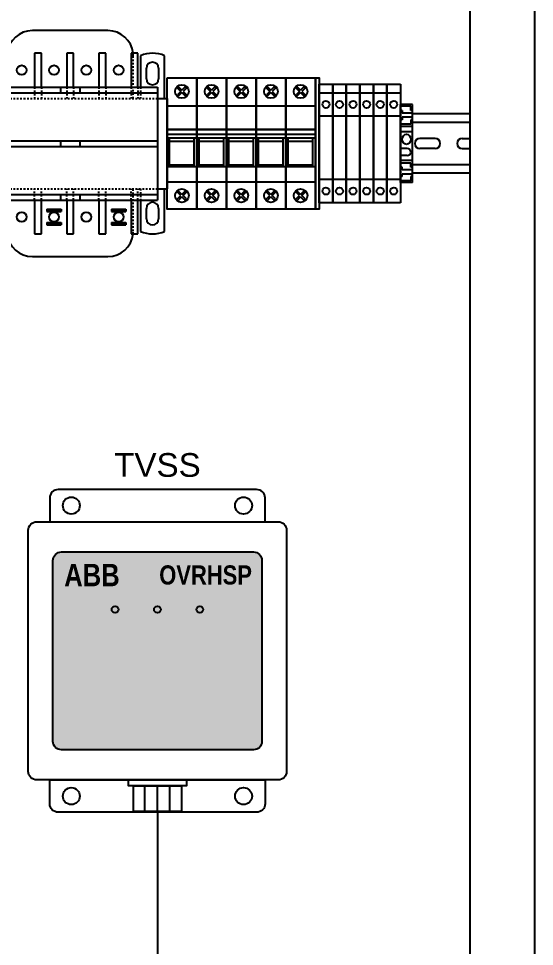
# Model space of a CAD drawing. Header units: millimetres. Extents: x 0 to 840, y -1485 to 297.
# Drawn here: x 92.8 to 123.2, y -1003.9 to -949.2 of the extents above; entities that cross this region are included whole.
import ezdxf

# ---------------------------------------------------------------- set-up
doc = ezdxf.new("R2010")
doc.units = ezdxf.units.MM
doc.linetypes.add('HIDDEN', pattern=[0.2, 0.1, -0.1])
doc.layers.add('DEFAULT_2', color=8, linetype='HIDDEN')
doc.styles.get("Standard").update_dxf_attribs({"font": 'arial.ttf'})

# ---------------------------------------------------------------- blocks, each defined once
blk = doc.blocks.new('BORNE SECCIONABLE')
for p, q in [((-0.4, 0), (-0.4, 7)), ((-0.4, 7), (0.4, 7)), ((0.4, 7), (0.4, 0)), ((-0.4, 6.5), (0.4, 6.5)), ((0.4, 5.111), (-0.4, 5.111)), ((-0.4, 1.389), (0.4, 1.389)), ((0.4, 0), (-0.4, 0))]:
    blk.add_line(p, q)
for centre in [(0, 5.806), (0, 0.694)]:
    blk.add_circle(centre, 0.208)
blk = doc.blocks.new('TOPE JXBs-BF')
for p, q in [((-0.35, 0), (-0.35, 4.6)), ((0.35, 4.6), (-0.35, 4.6)), ((0.35, 4.6), (-0.35, 4.6)), ((0.25, 4.5), (-0.35, 4.5)), ((0.25, 4.25), (0.25, 4.5)), ((0.35, 0), (0.35, 4.6)), ((-0.25, 4.25), (-0.35, 4.25)), ((-0.25, 4.25), (-0.25, 4.1)), ((0.35, 4.1), (-0.25, 4.1)), ((0.35, 3.85), (-0.25, 3.85)), ((-0.25, 3.85), (-0.25, 3.7)), ((0.35, 4.25), (0.25, 4.25)), ((-0.25, 3.7), (-0.35, 3.7)), ((0.25, 3.45), (-0.35, 3.45)), ((0.35, 3.3), (-0.35, 3.3)), ((0.35, 3.7), (0.25, 3.7)), ((0.25, 3.7), (0.25, 3.45)), ((0.35, 3), (-0.35, 3)), ((0.05, 2), (-0.35, 2)), ((0.05, 1.6), (-0.35, 1.6)), ((0.35, 1.3), (-0.35, 1.3)), ((0.25, 1.15), (-0.35, 1.15)), ((0.25, 0.9), (0.25, 1.15)), ((-0.25, 0.9), (-0.35, 0.9)), ((-0.25, 0.75), (-0.25, 0.9)), ((0.35, 0.75), (-0.25, 0.75)), ((0.35, 0.9), (0.25, 0.9)), ((-0.25, 0.35), (-0.35, 0.35)), ((0.25, 0.1), (-0.35, 0.1)), ((0.35, 0), (-0.35, 0)), ((0.35, 0.5), (-0.25, 0.5)), ((-0.25, 0.35), (-0.25, 0.5)), ((0.35, 0.35), (0.25, 0.35)), ((0.25, 0.35), (0.25, 0.1))]:
    blk.add_line(p, q)
blk.add_arc((0.05, 1.8), 0.2, 270, 90)
blk.add_ellipse((0, 2.55), major_axis=(0, -0.3), ratio=0.833333)
blk = doc.blocks.new('Fusible PMF')
for p, q in [((-0.317, 7.197), (-0.071, 6.95)), ((-0.247, 7.267), (0, 7.021)), ((0.197, 7.218), (0, 7.021)), ((0.268, 7.147), (0.071, 6.95)), ((0.197, 7.218), (0.268, 7.147)), ((-0.071, 6.95), (-0.268, 6.753)), ((-0.268, 6.753), (-0.197, 6.682)), ((0, 6.879), (-0.197, 6.682)), ((0, 6.879), (0.247, 6.632)), ((0.071, 6.95), (0.318, 6.703)), ((0, 0.871), (0.247, 1.118)), ((-0.317, 0.553), (-0.071, 0.8)), ((-0.268, 0.997), (-0.197, 1.068)), ((-0.071, 0.8), (-0.268, 0.997)), ((-0.247, 0.483), (0, 0.729)), ((0, 0.871), (-0.197, 1.068)), ((0.197, 0.532), (0, 0.729)), ((0.071, 0.8), (0.318, 1.047)), ((0.268, 0.603), (0.071, 0.8)), ((0.197, 0.532), (0.268, 0.603))]:
    blk.add_line(p, q)
at = {"color": 4}
for p, q in [((0.875, 4.4), (-0.875, 4.4)), ((0.875, 4.2), (-0.875, 4.2)), ((-0.725, 2.5), (-0.725, 4.2)), ((0.725, 4), (-0.725, 4)), ((0.725, 2.5), (0.725, 4.2)), ((0.875, 2.5), (-0.875, 2.5)), ((0.725, 2.6), (-0.725, 2.6))]:
    blk.add_line(p, q, dxfattribs=at)
blk.add_lwpolyline([(-0.875, 7.75), (0.875, 7.75), (0.875, 0), (-0.875, 0)], close=True)
at = {"color": 5}
blk.add_lwpolyline([(-0.875, 6.1), (0.875, 6.1), (0.875, 4.7), (-0.875, 4.7)], close=True, dxfattribs=at)
at = {"color": 4}
blk.add_lwpolyline([(-0.875, 4.7), (0.875, 4.7), (0.875, 1.6), (-0.875, 1.6)], close=True, dxfattribs=at)
for centre in [(0, 6.95), (0, 0.8)]:
    blk.add_circle(centre, 0.4)
blk = doc.blocks.new('OVRHSP60-60-P')
blk.add_hatch(color=253).paths.add_polyline_path([(5.664, 3.684, 0.414214), (6.164, 4.184), (6.164, 14.866, 0.414214), (5.664, 15.366), (-5.664, 15.366, 0.414214), (-6.164, 14.866), (-6.164, 4.184, 0.414214), (-5.664, 3.684)])
h = blk.add_hatch(color=116)
h.paths.add_polyline_path([(-2.3, 11.967, 1), (-2.7, 11.967, 1)])
h.paths.add_polyline_path([(-0.2, 11.967, 1), (0.2, 11.967, 1)])
h.paths.add_polyline_path([(2.3, 11.967, 1), (2.7, 11.967, 1)])
for p, q in [((-0.738, 0.046), (-0.738, 1.565)), ((0, 0.046), (0, 1.565)), ((0.737, 0.046), (0.737, 1.565))]:
    blk.add_line(p, q)
at = {"color": 252}
for points in [[(-6.35, 17.145), (6.35, 17.145), (6.35, 18.55, 0.414214), (5.85, 19.05), (-5.85, 19.05, 0.414214), (-6.35, 18.55)], [(-6.35, 1.905), (6.35, 1.905), (6.35, 0.5, -0.414214), (5.85, 0), (-5.85, 0, -0.414214), (-6.35, 0.5)]]:
    blk.add_lwpolyline(points, format="xyb", close=True, dxfattribs=at)
for points in [[(-7.12, 17.145), (7.12, 17.145, -0.414214), (7.62, 16.645), (7.62, 2.405, -0.414214), (7.12, 1.905), (-7.12, 1.905, -0.414214), (-7.62, 2.405), (-7.62, 16.645, -0.414214)], [(-5.664, 15.366), (5.664, 15.366, -0.414214), (6.164, 14.866), (6.164, 4.184, -0.414214), (5.664, 3.684), (-5.664, 3.684, -0.414214), (-6.164, 4.184), (-6.164, 14.866, -0.414214)]]:
    blk.add_lwpolyline(points, format="xyb", close=True)
for points in [[(1.716, 1.905), (1.716, 1.565), (-1.716, 1.565), (-1.716, 1.905)], [(1.414, 1.565), (1.414, 0.046), (-1.414, 0.046), (-1.414, 1.565)]]:
    blk.add_lwpolyline(points, close=True)
for centre in [(-5.08, 18.1), (5.08, 18.1), (-5.08, 0.95), (5.08, 0.95)]:
    blk.add_circle(centre, 0.501, dxfattribs=at)
at = {"color": 116}
for centre in [(-2.5, 11.967), (0, 11.967), (2.5, 11.967)]:
    blk.add_circle(centre, 0.2, dxfattribs=at)
at = {"color": 1, "insert": (-3.863, 13.999), "char_height": 1.31935, "width": 5.35243, "attachment_point": 5}
blk.add_mtext('{\\fArial Narrow|b1|i0|c0|p34;ABB}', dxfattribs=at)
at = {"insert": (2.84, 13.999), "char_height": 1.13087, "width": 9.48619, "attachment_point": 5}
blk.add_mtext('{\\fArial Narrow|b1|i0|c0|p34;OVRHSP}', dxfattribs=at)
blk = doc.blocks.new('c0100e2a-F')
for p, q in [((2.229, 13.335), (-2.229, 13.335)), ((-5.572, 11.852), (-5.572, 9.334)), ((-4.143, 10.001), (-4.143, 11.852)), ((-4.001, 12.002), (-4.001, 10.001)), ((-3.6, 12.002), (-4.001, 12.002)), ((-3.6, 10.001), (-3.6, 12.002)), ((-2.1, 12.002), (-2.1, 10.001)), ((-1.7, 12.002), (-2.1, 12.002)), ((-1.7, 10.001), (-1.7, 12.002)), ((-0.2, 12.002), (-0.2, 10.001)), ((0.2, 12.002), (-0.2, 12.002)), ((0.2, 10.001), (0.2, 12.002)), ((1.7, 12.002), (1.7, 10.001)), ((2.1, 12.002), (1.7, 12.002)), ((2.1, 10.001), (2.1, 12.002)), ((3.6, 12.002), (3.6, 10.001)), ((4, 12.002), (3.6, 12.002)), ((4, 10.001), (4, 12.002)), ((4.143, 11.852), (4.143, 10.001)), ((5.572, 9.334), (5.572, 11.852)), ((-5.215, 10.492), (-5.215, 11.111)), ((-4.501, 11.111), (-4.501, 10.492)), ((4.501, 10.492), (4.501, 11.111)), ((5.215, 11.111), (5.215, 10.492)), ((-5.143, 10.001), (-5.143, 3.334)), ((-5.143, 10.001), (5.143, 10.001)), ((-0.571, 10.001), (-0.571, 9.668)), ((0.571, 10.001), (0.571, 9.668)), ((5.143, 10.001), (5.143, 3.334)), ((-5.715, 9.334), (-5.715, 4)), ((-5.715, 9.334), (-5.143, 9.334)), ((-5.143, 9.668), (5.143, 9.668)), ((5.143, 9.334), (5.715, 9.334)), ((5.715, 9.334), (5.715, 4)), ((-5.143, 6.834), (5.143, 6.834)), ((-0.571, 6.834), (-0.571, 6.501)), ((0.571, 6.834), (0.571, 6.501)), ((-5.143, 6.501), (5.143, 6.501)), ((-5.715, 4), (-5.143, 4)), ((-5.572, 4), (-5.572, 1.483)), ((5.143, 4), (5.715, 4)), ((5.572, 1.483), (5.572, 4)), ((-5.143, 3.667), (5.143, 3.667)), ((-5.143, 3.334), (5.143, 3.334)), ((-4.143, 1.483), (-4.143, 3.334)), ((-4.001, 3.334), (-4.001, 1.334)), ((-3.6, 1.334), (-3.6, 3.334)), ((-2.1, 3.334), (-2.1, 1.334)), ((-1.7, 1.334), (-1.7, 3.334)), ((-0.571, 3.667), (-0.571, 3.334)), ((-0.2, 3.334), (-0.2, 1.334)), ((0.2, 1.334), (0.2, 3.334)), ((0.571, 3.667), (0.571, 3.334)), ((1.7, 3.334), (1.7, 1.334)), ((2.1, 1.334), (2.1, 3.334)), ((3.6, 3.334), (3.6, 1.334)), ((4, 1.334), (4, 3.334)), ((4.143, 3.334), (4.143, 1.483)), ((-5.215, 2.224), (-5.215, 2.843)), ((-4.501, 2.843), (-4.501, 2.224)), ((-1.381, 2.793), (-0.524, 2.793)), ((-1.381, 2.793), (-1.381, 2.737)), ((-1.381, 2.779), (-0.524, 2.779)), ((-0.524, 2.793), (-0.524, 2.66)), ((2.429, 2.793), (3.286, 2.793)), ((2.429, 2.793), (2.429, 2.737)), ((2.429, 2.779), (3.286, 2.779)), ((3.286, 2.793), (3.286, 2.66)), ((4.501, 2.224), (4.501, 2.843)), ((5.215, 2.843), (5.215, 2.224)), ((-1.381, 2.722), (-0.524, 2.722)), ((-1.381, 2.722), (-1.381, 2.66)), ((-1.381, 2.688), (-0.524, 2.688)), ((-1.381, 2.674), (-0.524, 2.674)), ((-1.381, 2.66), (-0.524, 2.66)), ((2.429, 2.722), (3.286, 2.722)), ((2.429, 2.722), (2.429, 2.66)), ((2.429, 2.688), (3.286, 2.688)), ((2.429, 2.674), (3.286, 2.674)), ((2.429, 2.66), (3.286, 2.66)), ((-1.381, 2.007), (-0.524, 2.007)), ((-1.381, 2.007), (-1.381, 1.874)), ((-1.381, 1.993), (-0.524, 1.993)), ((-1.381, 1.979), (-0.524, 1.979)), ((-1.381, 1.946), (-0.524, 1.946)), ((-1.381, 1.888), (-0.524, 1.888)), ((-1.381, 1.874), (-0.524, 1.874)), ((-0.524, 2.007), (-0.524, 1.874)), ((2.429, 2.007), (3.286, 2.007)), ((2.429, 2.007), (2.429, 1.874)), ((2.429, 1.993), (3.286, 1.993)), ((2.429, 1.979), (3.286, 1.979)), ((2.429, 1.946), (3.286, 1.946)), ((2.429, 1.888), (3.286, 1.888)), ((2.429, 1.874), (3.286, 1.874)), ((3.286, 2.007), (3.286, 1.874)), ((-4.001, 1.334), (-3.6, 1.334)), ((-2.1, 1.334), (-1.7, 1.334)), ((-0.2, 1.334), (0.2, 1.334)), ((1.7, 1.334), (2.1, 1.334)), ((3.6, 1.334), (4, 1.334)), ((-2.229, 0), (2.229, 0))]:
    blk.add_line(p, q)
at = {"color": 40}
for centre in [(-2.858, 11.001), (-0.953, 11.001), (0.953, 11.001), (2.858, 11.001), (-2.858, 2.334), (-0.953, 2.334), (0.953, 2.334), (2.858, 2.334)]:
    blk.add_circle(centre, 0.286, dxfattribs=at)
for centre, radius, start, end in [((-2.229, 11.849), 1.486, 90, 174.1132), ((2.229, 11.849), 1.486, 5.8868, 90), ((-4.858, 10.216), 1.786, 66.4218, 113.5782), ((4.858, 10.216), 1.786, 66.4218, 113.5782), ((-4.858, 11.111), 0.357, 0, 180), ((4.858, 11.111), 0.357, 0, 180), ((-4.858, 10.492), 0.357, 180, 0), ((4.858, 10.492), 0.357, 180, 0), ((-4.858, 2.843), 0.357, 0, 180), ((4.858, 2.843), 0.357, 0, 180), ((-4.858, 2.224), 0.357, 180, 0), ((4.858, 2.224), 0.357, 180, 0), ((-4.858, 3.119), 1.786, 246.4218, 293.5782), ((-2.229, 1.486), 1.486, 185.8868, 270), ((2.229, 1.486), 1.486, 270, 354.1132), ((4.858, 3.119), 1.786, 246.4218, 293.5782)]:
    blk.add_arc(centre, radius, start, end)
at = {"layer": 'DEFAULT_2'}
for p, q in [((-3.715, 11.849), (-3.715, 9.334)), ((3.715, 9.334), (3.715, 11.849)), ((-4.143, 9.334), (-4.143, 10.001)), ((-4.001, 10.001), (-4.001, 9.334)), ((-3.6, 10.001), (-3.6, 9.334)), ((-2.1, 10.001), (-2.1, 9.334)), ((-1.7, 10.001), (-1.7, 9.334)), ((-0.2, 10.001), (-0.2, 9.334)), ((0.2, 10.001), (0.2, 9.334)), ((1.7, 10.001), (1.7, 9.334)), ((2.1, 10.001), (2.1, 9.334)), ((3.6, 10.001), (3.6, 9.334)), ((4, 10.001), (4, 9.334)), ((4.143, 10.001), (4.143, 9.334)), ((-5.143, 9.334), (5.143, 9.334)), ((-5.143, 4), (5.143, 4)), ((-4.143, 3.334), (-4.143, 4)), ((-4.001, 3.334), (-4.001, 4)), ((-3.715, 4), (-3.715, 1.486)), ((-3.6, 3.334), (-3.6, 4)), ((-2.1, 3.334), (-2.1, 4)), ((-1.7, 3.334), (-1.7, 4)), ((-0.2, 3.334), (-0.2, 4)), ((0.2, 3.334), (0.2, 4)), ((1.7, 3.334), (1.7, 4)), ((2.1, 3.334), (2.1, 4)), ((3.6, 3.334), (3.6, 4)), ((3.715, 1.486), (3.715, 4)), ((4, 3.334), (4, 4)), ((4.143, 4), (4.143, 3.334)), ((-1.381, 2.746), (-0.524, 2.746)), ((2.429, 2.746), (3.286, 2.746)), ((-1.381, 2.737), (-1.381, 2.722)), ((-1.381, 2.716), (-0.524, 2.716)), ((-1.381, 2.707), (-0.524, 2.707)), ((-1.381, 2.693), (-0.524, 2.693)), ((2.429, 2.737), (2.429, 2.722)), ((2.429, 2.716), (3.286, 2.716)), ((2.429, 2.707), (3.286, 2.707)), ((2.429, 2.693), (3.286, 2.693)), ((-1.381, 1.974), (-0.524, 1.974)), ((-1.381, 1.96), (-0.524, 1.96)), ((-1.381, 1.951), (-0.524, 1.951)), ((-1.381, 1.922), (-0.524, 1.922)), ((2.429, 1.974), (3.286, 1.974)), ((2.429, 1.96), (3.286, 1.96)), ((2.429, 1.951), (3.286, 1.951)), ((2.429, 1.922), (3.286, 1.922))]:
    blk.add_line(p, q, dxfattribs=at)
for centre, start, end in [((-2.229, 11.849), 174.1132, 180), ((2.229, 11.849), 0, 5.8868), ((-2.229, 1.486), 180, 185.8868), ((2.229, 1.486), 354.1132, 0)]:
    blk.add_arc(centre, 1.486, start, end, dxfattribs=at)

msp = doc.modelspace()

# ---------------------------------------------------------------- linework, layer by layer
at = {"color": 4}
for p, q in [((119.4281, -954.7901), (116.0399, -954.7901)), ((119.4281, -955.2901), (116.0399, -955.2901)), ((119.4281, -957.7901), (116.0399, -957.7901)), ((119.4281, -958.2901), (116.0399, -958.2901))]:
    msp.add_line(p, q, dxfattribs=at)
for p, q in [((117.3781, -956.2401), (116.4781, -956.2401)), ((118.9781, -956.2401), (119.4281, -956.2401)), ((117.3781, -956.8401), (116.4781, -956.8401)), ((118.9781, -956.8401), (119.4281, -956.8401))]:
    msp.add_line(p, q)
at = {"color": 1}
msp.add_line((101.0017, -996.0116), (101.0017, -1012.3147), dxfattribs=at)
at = {"color": 5}
for points in [[(43.2381, -929.7301), (123.2381, -929.7301), (123.2381, -1129.7301), (43.2381, -1129.7301)], [(47.0481, -933.5401), (119.4281, -933.5401), (119.4281, -1125.9201), (47.0481, -1125.9201)]]:
    msp.add_lwpolyline(points, close=True, dxfattribs=at)
msp.add_lwpolyline([(110.3184, -952.6651), (110.5399, -952.6651), (110.5399, -960.4151), (110.3184, -960.4151)], close=True)
for centre, start, end in [((116.4781, -956.5401), 90, 270), ((117.3781, -956.5401), 270, 90), ((118.9781, -956.5401), 90, 270)]:
    msp.add_arc(centre, 0.3, start, end)

# ---------------------------------------------------------------- block references
for name, p in [('c0100e2a-F', (95.8534, -963.2076)), ('Fusible PMF', (102.4434, -960.4151)), ('Fusible PMF', (104.1934, -960.4151)), ('Fusible PMF', (105.9434, -960.4151)), ('Fusible PMF', (107.6934, -960.4151)), ('Fusible PMF', (109.4434, -960.4151)), ('BORNE SECCIONABLE', (110.9399, -960.0401)), ('BORNE SECCIONABLE', (111.7399, -960.0401)), ('BORNE SECCIONABLE', (112.5399, -960.0401)), ('BORNE SECCIONABLE', (113.3399, -960.0401)), ('BORNE SECCIONABLE', (114.1399, -960.0401)), ('BORNE SECCIONABLE', (114.9399, -960.0401)), ('TOPE JXBs-BF', (115.6899, -958.8401)), ('OVRHSP60-60-P', (101.0017, -996.0116))]:
    msp.add_blockref(name, p)

# ---------------------------------------------------------------- texts
at = {"insert": (101.0017, -975.5228), "char_height": 1.4, "width": 7.639301, "attachment_point": 5}
msp.add_mtext('TVSS', dxfattribs=at)

doc.saveas('drawing.dxf')
